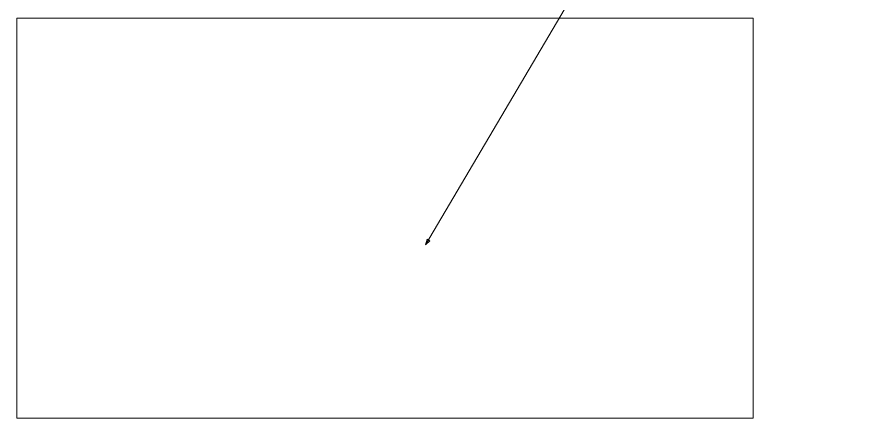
# Model space of a CAD drawing. Header units: inches. Extents: x -60.4 to -14.9, y -20.3 to 14.1.
# Drawn here: x -53.32 to -47.48, y -14.88 to -12.11 of the extents above; entities that cross this region are included whole.
import ezdxf

# ---------------------------------------------------------------- set-up
doc = ezdxf.new("R2010")
doc.units = ezdxf.units.IN
doc.header["$MEASUREMENT"] = 0
doc.layers.add('Master Desktop', color=7, linetype='Continuous', plot=False)

msp = doc.modelspace()

# ---------------------------------------------------------------- linework, layer by layer
at = {"layer": 'Master Desktop', "color": 155, "lineweight": 9}
for points, knots in [([(-50.5037, -13.6799), (-50.5037, -13.6799), (-47.4829, -8.5549), (-47.4829, -8.5549), (-47.4829, -8.5549), (-47.4829, -8.5549), (-47.4829, -8.5549), (-47.4829, -8.5549)], [0, 0, 0, 0, 0.333333, 0.333333, 0.333333, 0.333333, 1, 1, 1, 1]), ([(-50.4741, -13.6509), (-50.4741, -13.6509), (-50.5037, -13.6799), (-50.5037, -13.6799), (-50.5037, -13.6799), (-50.5037, -13.6799), (-50.4926, -13.64), (-50.4926, -13.64), (-50.4926, -13.64), (-50.4926, -13.64), (-50.4741, -13.6509), (-50.4741, -13.6509)], [0, 0, 0, 0, 0.25, 0.25, 0.25, 0.25, 0.5, 0.5, 0.5, 0.5, 1, 1, 1, 1])]:
    msp.add_open_spline(points, degree=3, knots=knots, dxfattribs=at)
at = {"layer": 'Master Desktop', "color": 1, "lineweight": 9}
msp.add_open_spline([(-53.3237, -12.1131), (-53.3237, -12.1131), (-53.3237, -14.8756), (-53.3237, -14.8756), (-53.3237, -14.8756), (-53.3237, -14.8756), (-48.2424, -14.8756), (-48.2424, -14.8756), (-48.2424, -14.8756), (-48.2424, -14.8756), (-48.2424, -12.1131), (-48.2424, -12.1131), (-48.2424, -12.1131), (-48.2424, -12.1131), (-53.3237, -12.1131), (-53.3237, -12.1131)], degree=3, knots=[0, 0, 0, 0, 0.2, 0.2, 0.2, 0.2, 0.4, 0.4, 0.4, 0.4, 0.6, 0.6, 0.6, 0.6, 1, 1, 1, 1], dxfattribs=at)

doc.saveas('drawing.dxf')
